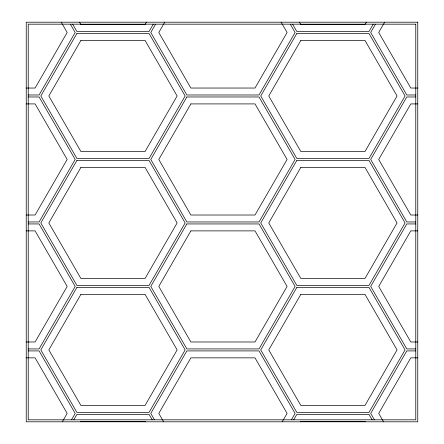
<?xml version="1.0" encoding="UTF-8"?>
<svg xmlns="http://www.w3.org/2000/svg" width="444" height="444" viewBox="0 0 444 444"><rect width="100%" height="100%" fill="white"/><g stroke="black" fill="none" stroke-linecap="round" stroke-linejoin="round"><path stroke-width="0.67" d="M146.415 22.2L145.055 24.559L80.913 24.559L79.554 22.2M153.285 24.181L149.062 31.502L76.901 31.502L72.677 24.181M155.578 24.181L150.782 32.49L186.863 94.983L259.024 94.983L295.105 32.49L290.304 24.181M164.741 22.2L158.802 32.49L190.87 88.04L255.011 88.04L287.085 32.49L281.141 22.2M62.315 421.8L67.166 413.403L35.098 357.853L26.24 357.853M71.478 419.819L75.186 413.403L39.105 350.91L28.222 350.91M73.771 419.819L76.901 414.391L149.062 414.391L152.198 419.819M80.647 421.8L80.913 421.334L145.055 421.334L145.321 421.8M366.333 22.2L364.974 24.559L300.832 24.559L299.467 22.2M373.204 24.181L368.981 31.502L296.82 31.502L292.596 24.181M375.496 24.181L370.701 32.49L406.782 94.983L415.778 94.983M384.659 22.2L378.715 32.49L410.789 88.04L417.76 88.04M282.234 421.8L287.085 413.403L255.011 357.853L190.87 357.853L158.802 413.403L163.647 421.8M291.397 419.819L295.105 413.403L259.024 350.91L186.863 350.91L150.782 413.403L154.484 419.819M293.689 419.819L296.82 414.391L368.981 414.391L372.111 419.819M300.56 421.8L300.832 421.334L364.974 421.334L365.24 421.8M26.24 88.04L35.098 88.04L67.166 32.49L61.228 22.2M28.222 94.983L39.105 94.983L75.186 32.49L70.391 24.181M28.222 96.97L39.105 96.97L75.186 159.463L39.105 221.956L28.222 221.956M415.778 96.97L406.782 96.97L370.701 159.463L406.782 221.956L415.778 221.956M26.24 103.913L35.098 103.913L67.166 159.463L35.098 215.013L26.24 215.013M417.76 103.913L410.789 103.913L378.715 159.463L410.789 215.013L417.76 215.013M28.222 223.937L39.105 223.937L75.186 286.43L39.105 348.923L28.222 348.923M415.778 223.937L406.782 223.937L370.701 286.43L406.782 348.923L415.778 348.923M26.24 230.88L35.098 230.88L67.166 286.43L35.098 341.98L26.24 341.98M417.76 230.88L410.789 230.88L378.715 286.43L410.789 341.98L417.76 341.98M415.778 350.91L406.782 350.91L370.701 413.403L374.403 419.819M417.76 357.853L410.789 357.853L378.715 413.403L383.566 421.8M76.901 33.483L40.826 95.976L76.901 158.469L149.062 158.469L185.142 95.976L149.062 33.483L76.901 33.483M80.913 40.426L48.84 95.976L80.913 151.526L145.055 151.526L177.128 95.976L145.055 40.426L80.913 40.426M76.901 160.456L40.826 222.944L76.901 285.437L149.062 285.437L185.142 222.944L149.062 160.456L76.901 160.456M80.913 167.399L48.84 222.944L80.913 278.493L145.055 278.493L177.128 222.944L145.055 167.399L80.913 167.399M76.901 287.423L40.826 349.916L76.901 412.409L149.062 412.409L185.142 349.916L149.062 287.423L76.901 287.423M186.863 96.97L150.782 159.463L186.863 221.956L259.024 221.956L295.105 159.463L259.024 96.97L186.863 96.97M80.913 294.366L48.84 349.916L80.913 405.466L145.055 405.466L177.128 349.916L145.055 294.366L80.913 294.366M190.87 103.913L158.802 159.463L190.87 215.013L255.011 215.013L287.085 159.463L255.011 103.913L190.87 103.913M186.863 223.937L150.782 286.43L186.863 348.923L259.024 348.923L295.105 286.43L259.024 223.937L186.863 223.937M296.82 33.483L260.739 95.976L296.82 158.469L368.981 158.469L405.061 95.976L368.981 33.483L296.82 33.483M190.87 230.88L158.802 286.43L190.87 341.98L255.011 341.98L287.085 286.43L255.011 230.88L190.87 230.88M300.832 40.426L268.759 95.976L300.832 151.526L364.974 151.526L397.041 95.976L364.974 40.426L300.832 40.426M296.82 160.456L260.739 222.944L296.82 285.437L368.981 285.437L405.061 222.944L368.981 160.456L296.82 160.456M300.832 167.399L268.759 222.944L300.832 278.493L364.974 278.493L397.041 222.944L364.974 167.399L300.832 167.399M296.82 287.423L260.739 349.916L296.82 412.409L368.981 412.409L405.061 349.916L368.981 287.423L296.82 287.423M300.832 294.366L268.759 349.916L300.832 405.466L364.974 405.466L397.041 349.916L364.974 294.366L300.832 294.366M417.76 22.2L26.24 22.2L26.24 421.8L417.76 421.8L417.76 22.2M415.778 24.181L28.222 24.181L28.222 419.819L415.778 419.819L415.778 24.181"/></g></svg>
